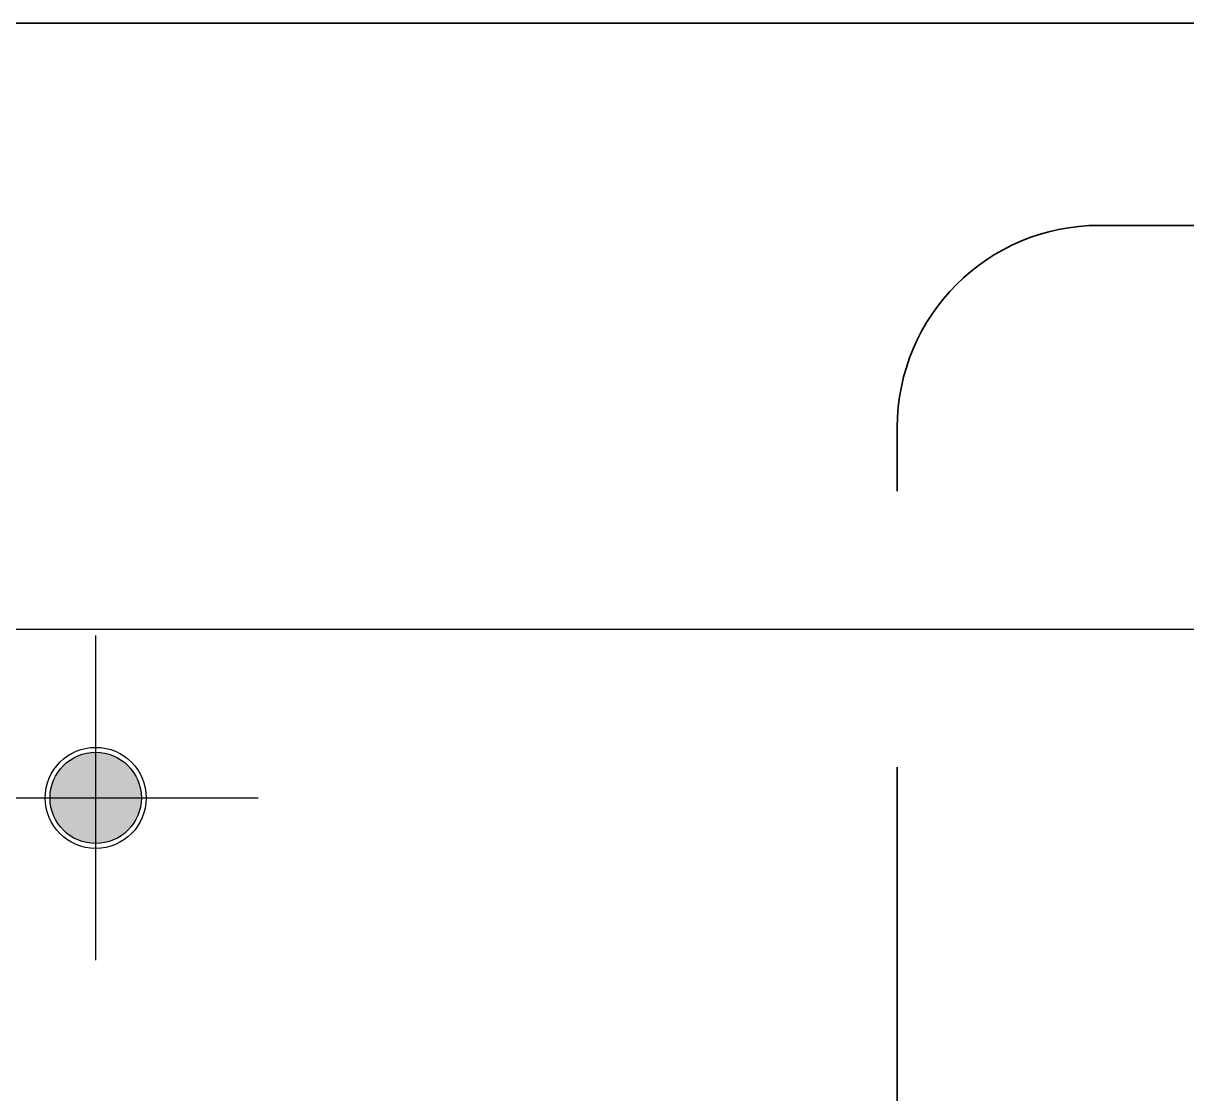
# Model space of a CAD drawing. Header units: millimetres. Extents: x 70151 to 230897, y 35202 to 113211.
# Drawn here: x 175162 to 175738, y 71310 to 71840 of the extents above; entities that cross this region are included whole.
import ezdxf

# ---------------------------------------------------------------- set-up
doc = ezdxf.new("R2010")
doc.units = ezdxf.units.MM
doc.header["$LTSCALE"] = 50
doc.layers.add('2-con', color=2, linetype='Continuous')
doc.layers.add('RC-LIGHT', color=7, linetype='Continuous')
doc.layers.add('SS-ED', color=3, linetype='Continuous', lineweight=30)
doc.layers.add('SS-RLRG', color=4, linetype='Continuous', lineweight=35)

# ---------------------------------------------------------------- blocks, each defined once
blk = doc.blocks.new('1')
at = {"linetype": 'Continuous'}
h = blk.add_hatch(color=4, dxfattribs=at)
h.dxf.hatch_style = 1
edge = h.paths.add_edge_path()
edge.add_arc((11539653.5, -14273503.79), 37.5, 0, 360)
at = {"color": 1, "linetype": 'Continuous'}
for p, q in [((11539653.5, -14273637.12), (11539653.5, -14273370.46)), ((11539520.17, -14273503.79), (11539786.83, -14273503.79))]:
    blk.add_line(p, q, dxfattribs=at)
at = {"color": 4, "linetype": 'Continuous'}
for radius in [41.5, 37.5]:
    blk.add_circle((11539653.5, -14273503.79), radius, dxfattribs=at)
blk = doc.blocks.new('dpdjzjs')
at = {"layer": 'SS-ED'}
blk.add_line((176602.98, 91531.77), (172686.12, 91531.77), dxfattribs=at)
at = {"layer": 'SS-RLRG', "color": 4}
blk.add_line((175932.84, 91831.77), (174470.55, 91831.77), dxfattribs=at)
at = {"layer": 'SS-RLRG'}
for p, q in [((175932.84, 91731.77), (175694.68, 91731.77)), ((175594.68, 91600.24), (175594.68, 91631.77)), ((175594.68, 91257.78), (175594.68, 91463.76))]:
    blk.add_line(p, q, dxfattribs=at)
blk.add_arc((175694.68, 91631.77), 100, 90, 180, dxfattribs=at)

msp = doc.modelspace()

# ---------------------------------------------------------------- block references
at = {"layer": '2-con'}
msp.add_blockref('dpdjzjs', (0, -19992.04), dxfattribs=at)
at = {"layer": 'RC-LIGHT', "xscale": 0.6024096385271789, "yscale": 0.6024096385271789, "zscale": 0.6024096385271789}
msp.add_blockref('1', (-6776400.4, 8669952.71), dxfattribs=at)

doc.saveas('drawing.dxf')
